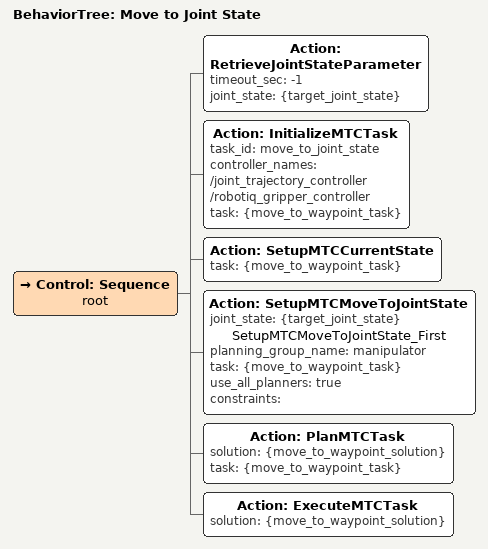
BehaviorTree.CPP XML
<?xml version="1.0"?>
<root BTCPP_format="4" main_tree_to_execute="Move to Joint State">
    <BehaviorTree ID="Move to Joint State" _description="Move to a specified joint state">
        <Control ID="Sequence" name="root">
            <Action ID="RetrieveJointStateParameter" timeout_sec="-1" joint_state="{target_joint_state}"/>
            <Action ID="InitializeMTCTask" task_id="move_to_joint_state" controller_names="/joint_trajectory_controller /robotiq_gripper_controller" task="{move_to_waypoint_task}"/>
            <Action ID="SetupMTCCurrentState" task="{move_to_waypoint_task}"/>
            <Action ID="SetupMTCMoveToJointState" joint_state="{target_joint_state}" name="SetupMTCMoveToJointState_First" planning_group_name="manipulator" task="{move_to_waypoint_task}" use_all_planners="true" constraints=""/>
            <Action ID="PlanMTCTask" solution="{move_to_waypoint_solution}" task="{move_to_waypoint_task}"/>
            <Action ID="ExecuteMTCTask" solution="{move_to_waypoint_solution}"/>
        </Control>
    </BehaviorTree>
</root>
